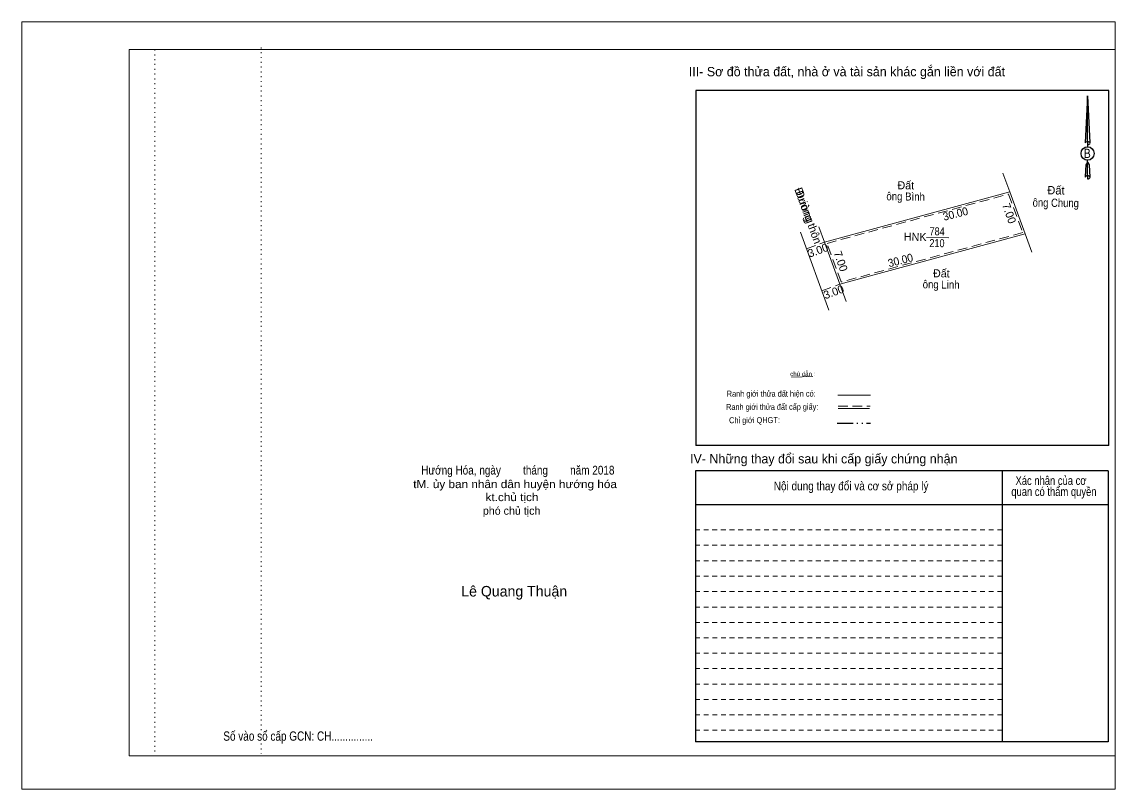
# Model space of a CAD drawing. Header units: metres. Extents: x 542476 to 542941, y 1835206 to 1835520.
# Drawn here: x 542757.9 to 542928.7, y 1835206.8 to 1835326.6 of the extents above; entities that cross this region are included whole.
import ezdxf
from ezdxf.enums import TextEntityAlignment as Align

# ---------------------------------------------------------------- set-up
doc = ezdxf.new("R2010")
doc.units = ezdxf.units.M
doc.header["$LTSCALE"] = 0.5
for name, pattern in [('DASH_DOUBLE_DOT', [9.2, 5, -1.2, 0.3, -1.2, 0.3, -1.2]), ('DOTTED', [1.5, 0.3, -1.2]), ('MEDIUM_DASHED', [4.5, 3, -1.5]), ('SHORT_DASHED', [2.7, 1.5, -1.2])]:
    doc.linetypes.add(name, pattern=pattern)
for name, color, linetype, lineweight in [('1', 7, 'Continuous', 13), ('18', 7, 'Continuous', 25), ('28', 7, 'SHORT_DASHED', 13), ('5', 7, 'DASH_DOUBLE_DOT', 13), ('55', 7, 'Continuous', 13), ('7', 7, 'Continuous', 13)]:
    doc.layers.add(name, color=color, linetype=linetype, lineweight=lineweight)
doc.layers.add('10', color=7, linetype='Continuous')

msp = doc.modelspace()

# ---------------------------------------------------------------- linework, layer by layer
at = {"layer": '1', "linetype": 'DOTTED'}
for p, q in [((542795.31, 1835322.63), (542795.31, 1835212.32)), ((542778.68, 1835322.29), (542778.68, 1835211.99))]:
    msp.add_line(p, q, dxfattribs=at)
at = {"layer": '1'}
for p, q in [((542774.69, 1835322.29), (542928.74, 1835322.29)), ((542774.69, 1835211.99), (542774.69, 1835322.29)), ((542928.74, 1835322.29), (542928.74, 1835211.1)), ((542774.69, 1835211.99), (542928.74, 1835211.99))]:
    msp.add_line(p, q, dxfattribs=at)
msp.add_lwpolyline([(542757.92, 1835206.77), (542928.74, 1835206.77), (542928.74, 1835326.62), (542757.92, 1835326.62)], close=True, dxfattribs=at)
msp.add_lwpolyline([(542780.91, 1835322.29), (542928.74, 1835322.29), (542928.74, 1835211.99), (542780.91, 1835211.99)], dxfattribs=at)
at = {"layer": '18'}
for p, q in [((542924.42, 1835315.05), (542924.8, 1835307.7)), ((542924.42, 1835315.05), (542924.8, 1835307.7)), ((542924.42, 1835315.05), (542924.8, 1835307.7)), ((542924.11, 1835308.81), (542924.06, 1835307.71)), ((542924.42, 1835307.91), (542924.42, 1835307.65)), ((542924.42, 1835307.65), (542924.42, 1835307.45)), ((542924.42, 1835307.45), (542924.42, 1835307.15)), ((542924.42, 1835307.45), (542924.42, 1835307.15)), ((542924.42, 1835307.45), (542924.42, 1835307.15)), ((542924.8, 1835307.7), (542924.8, 1835307.71)), ((542924.42, 1835304.68), (542924.42, 1835304.98)), ((542924.42, 1835304.68), (542924.42, 1835304.98)), ((542924.42, 1835304.68), (542924.42, 1835304.98)), ((542924.42, 1835304.68), (542924.7, 1835304.27)), ((542924.42, 1835304.68), (542924.7, 1835304.27)), ((542924.42, 1835304.68), (542924.7, 1835304.27)), ((542924.7, 1835304.27), (542924.8, 1835302.34)), ((542924.7, 1835304.27), (542924.8, 1835302.34)), ((542924.7, 1835304.27), (542924.8, 1835302.34)), ((542924.42, 1835302.59), (542924.42, 1835302.31)), ((542924.42, 1835302.31), (542924.42, 1835302.09)), ((542924.8, 1835302.34), (542924.8, 1835302.36))]:
    msp.add_line(p, q, dxfattribs=at)
for points in [[(542924.42, 1835307.91), (542924.42, 1835315.05), (542924.11, 1835308.81)], [(542924.42, 1835302.59), (542924.42, 1835304.68), (542924.18, 1835304.27), (542924.11, 1835303.48), (542924.06, 1835302.36)]]:
    msp.add_lwpolyline(points, dxfattribs=at)
for centre, start_param, end_param in [((542924.4371, 1835307.671), 1.57079633, 3.07445202), ((542924.4371, 1835307.671), 0.06714063, 1.57079633), ((542924.4371, 1835307.671), 4.71238898, 6.28318531), ((542924.4371, 1835302.3268), 2.49106941, 3.07427841), ((542924.4371, 1835302.3268), 1.57079633, 2.49106941), ((542924.4371, 1835302.3268), 0.06714063, 1.57079633), ((542924.4371, 1835302.3268), 4.71238898, 6.28318531)]:
    msp.add_ellipse(centre, major_axis=(0.3775, 0), ratio=0.655448, start_param=start_param, end_param=end_param, dxfattribs=at)
msp.add_ellipse((542924.4367, 1835306.0575), major_axis=(0, 1.0471), ratio=0.983453, dxfattribs=at)
at = {"layer": '28', "linetype": 'Continuous', "lineweight": 25}
for p, q in [((542927.75, 1835260.46), (542863.2, 1835260.46)), ((542911.08, 1835256.51), (542911.11, 1835214.18)), ((542927.66, 1835256.51), (542927.65, 1835214.18)), ((542927.65, 1835251.17), (542863.17, 1835251.17)), ((542927.65, 1835214.18), (542863.17, 1835214.18))]:
    msp.add_line(p, q, dxfattribs=at)
at = {"layer": '28'}
for p, q in [((542911.1, 1835247.27), (542863.17, 1835247.27)), ((542911.1, 1835244.86), (542863.17, 1835244.86)), ((542911.1, 1835242.44), (542863.17, 1835242.44)), ((542911.1, 1835240.03), (542863.17, 1835240.03)), ((542911.1, 1835237.62), (542863.17, 1835237.62)), ((542911.1, 1835235.2), (542863.17, 1835235.2)), ((542911.1, 1835232.78), (542863.17, 1835232.78)), ((542911.11, 1835230.39), (542863.17, 1835230.39)), ((542911.11, 1835228.01), (542863.17, 1835228.01)), ((542911.11, 1835225.6), (542863.17, 1835225.6)), ((542911.11, 1835223.18), (542863.17, 1835223.18)), ((542911.11, 1835220.77), (542863.17, 1835220.77)), ((542911.11, 1835218.36), (542863.17, 1835218.36)), ((542911.11, 1835215.96), (542863.17, 1835215.96))]:
    msp.add_line(p, q, dxfattribs=at)
at = {"layer": '28', "linetype": 'Continuous', "lineweight": 25}
for points in [[(542927.75, 1835260.46), (542927.75, 1835315.9), (542863.2, 1835315.9), (542863.2, 1835260.46)], [(542927.66, 1835256.51), (542863.17, 1835256.51), (542863.17, 1835214.18)]]:
    msp.add_lwpolyline(points, dxfattribs=at)
at = {"layer": '5', "lineweight": 25}
msp.add_line((542885.3, 1835263.91), (542890.52, 1835263.91), dxfattribs=at)
at = {"layer": '55'}
for p, q in [((542885.42, 1835268.3), (542890.52, 1835268.3)), ((542885.48, 1835266.24), (542890.34, 1835266.24)), ((542885.48, 1835266.24), (542890.34, 1835266.24))]:
    msp.add_line(p, q, dxfattribs=at)
at = {"layer": '55', "linetype": 'MEDIUM_DASHED'}
msp.add_line((542885.46, 1835266.61), (542890.44, 1835266.61), dxfattribs=at)
at = {"layer": '7'}
for p, q in [((542883.33, 1835292.22), (542912.28, 1835300.08)), ((542879.57, 1835293.77), (542884.03, 1835281.6)), ((542882.46, 1835294.58), (542883.33, 1835292.22)), ((542885.75, 1835285.63), (542914.7, 1835293.51)), ((542914.7, 1835293.51), (542915.75, 1835290.65)), ((542883.33, 1835292.22), (542885.75, 1835285.63)), ((542899.25, 1835292.92), (542902.73, 1835292.88)), ((542885.75, 1835285.63), (542886.74, 1835282.92)), ((542878.18, 1835271.14), (542881.52, 1835271.2))]:
    msp.add_line(p, q, dxfattribs=at)
at = {"layer": '7', "linetype": 'MEDIUM_DASHED'}
for p, q in [((542880.51, 1835291.19), (542883.33, 1835292.22)), ((542882.93, 1835284.6), (542885.75, 1835285.63))]:
    msp.add_line(p, q, dxfattribs=at)
at = {"layer": '7'}
msp.add_lwpolyline([(542911.2, 1835303.01), (542912.28, 1835300.08), (542914.7, 1835293.51)], dxfattribs=at)
msp.add_lwpolyline([(542912.28, 1835300.08), (542914.7, 1835293.51), (542885.75, 1835285.63), (542883.33, 1835292.22)], close=True, dxfattribs=at)
at = {"layer": '7', "linetype": 'MEDIUM_DASHED'}
msp.add_lwpolyline([(542912.09, 1835299.72), (542914.31, 1835293.71), (542885.94, 1835285.99), (542883.72, 1835292.02)], close=True, dxfattribs=at)

# ---------------------------------------------------------------- texts
at = {"layer": '10'}
msp.add_text('Đường', height=1.25, rotation=290.127, dxfattribs=at).set_placement((542879.6855, 1835297.5201), align=Align.CENTER)
at = {"layer": '18'}
for s, height, width, p in [('B', 1.438, 0.85, (542924.385, 1835305.36)), ('Hướng Hóa, ngày        tháng        năm 2018', 1.37, 0.85, (542835.415, 1835255.91)), ('tM. ủy ban nhân dân huyện hướng hóa', 1.248, 1.1, (542834.985, 1835253.79)), ('kt.chủ tịch', 1.248, 1.1, (542834.5, 1835251.76)), ('Số vào sổ cấp GCN: CH...............', 1.456, 0.8, (542801.085, 1835214.33))]:
    msp.add_text(s, height=height, dxfattribs=dict(at, width=width)).set_placement(p, align=Align.CENTER)
for s, height, p in [('phó chủ tịch', 1.248, (542834.445, 1835249.63)), ('Lê Quang Thuận', 1.648, (542834.845, 1835236.86))]:
    msp.add_text(s, height=height, dxfattribs=at).set_placement(p, align=Align.CENTER)
at = {"layer": '28'}
for s, p in [('III- Sơ đồ thửa đất, nhà ở và tài sản khác gắn liền với đất', (542886.835, 1835318.12)), ('IV- Những thay đổi sau khi cấp giấy chứng nhận', (542883.215, 1835257.65))]:
    msp.add_text(s, height=1.456, dxfattribs=at).set_placement(p, align=Align.CENTER)
for s, width, p in [('Nội dung thay đổi và cơ sở pháp lý', 0.85, (542887.49, 1835253.44)), ('Xác nhận của cơ', 0.8, (542918.72, 1835254.28)), (' quan có thẩm quyền', 0.8, (542918.97, 1835252.56))]:
    msp.add_text(s, height=1.373, dxfattribs=dict(at, width=width)).set_placement(p, align=Align.CENTER)
at = {"layer": '55'}
for s, height, width, p in [('Ranh giới thửa đất hiện có:', 0.9396, 0.8, (542875.0039, 1835268.0746)), ('Ranh giới thửa đất cấp giấy:', 0.9355, 0.8, (542875.1639, 1835266.0151)), ('Chỉ giới QHGT:', 0.9355, 0.85, (542872.3889, 1835263.9387))]:
    msp.add_text(s, height=height, rotation=0.135, dxfattribs=dict(at, width=width)).set_placement(p, align=Align.CENTER)
at = {"layer": '7'}
for s, height, rotation, p in [('Đưiòng thôn', 1.25, 290.127, (542880.1834, 1835296.1451)), ('Đất', 1.25, 359.216, (542896.0265, 1835300.4638)), ('Đất', 1.3, 359.216, (542919.4861, 1835299.6631)), ('7.00', 1.249, 289.437, (542911.6007, 1835296.5079)), ('HNK', 1.25, 359.216, (542897.4915, 1835292.4159)), ('3.00', 1.249, 20.065, (542882.5257, 1835290.3409)), ('7.00', 1.25, 289.381, (542885.2791, 1835289.0274)), ('Đất', 1.25, 359.216, (542901.5765, 1835286.7138)), ('3.00', 1.249, 20.065, (542884.9857, 1835283.8409)), ('chú dẫn :', 0.6917, 359.974, (542879.9348, 1835271.279))]:
    msp.add_text(s, height=height, rotation=rotation, dxfattribs=at).set_placement(p, align=Align.CENTER)
for s, height, rotation, width, p in [('ông Bình', 1.25, 359.216, 0.9, (542896.0015, 1835298.7194)), ('ông Chung', 1.3, 359.216, 0.85, (542919.4561, 1835297.7093)), ('30.00', 1.25, 14.406, 0.95, (542903.9445, 1835296.0318)), ('784', 1.25, 359.216, 0.85, (542900.9165, 1835293.2735)), ('210', 1.25, 359.216, 0.85, (542900.8965, 1835291.4335)), ('30.00', 1.25, 14.443, 0.95, (542895.3541, 1835288.773)), ('ông Linh', 1.25, 359.216, 0.9, (542901.5465, 1835284.9693))]:
    msp.add_text(s, height=height, rotation=rotation, dxfattribs=dict(at, width=width)).set_placement(p, align=Align.CENTER)

doc.saveas('drawing.dxf')
